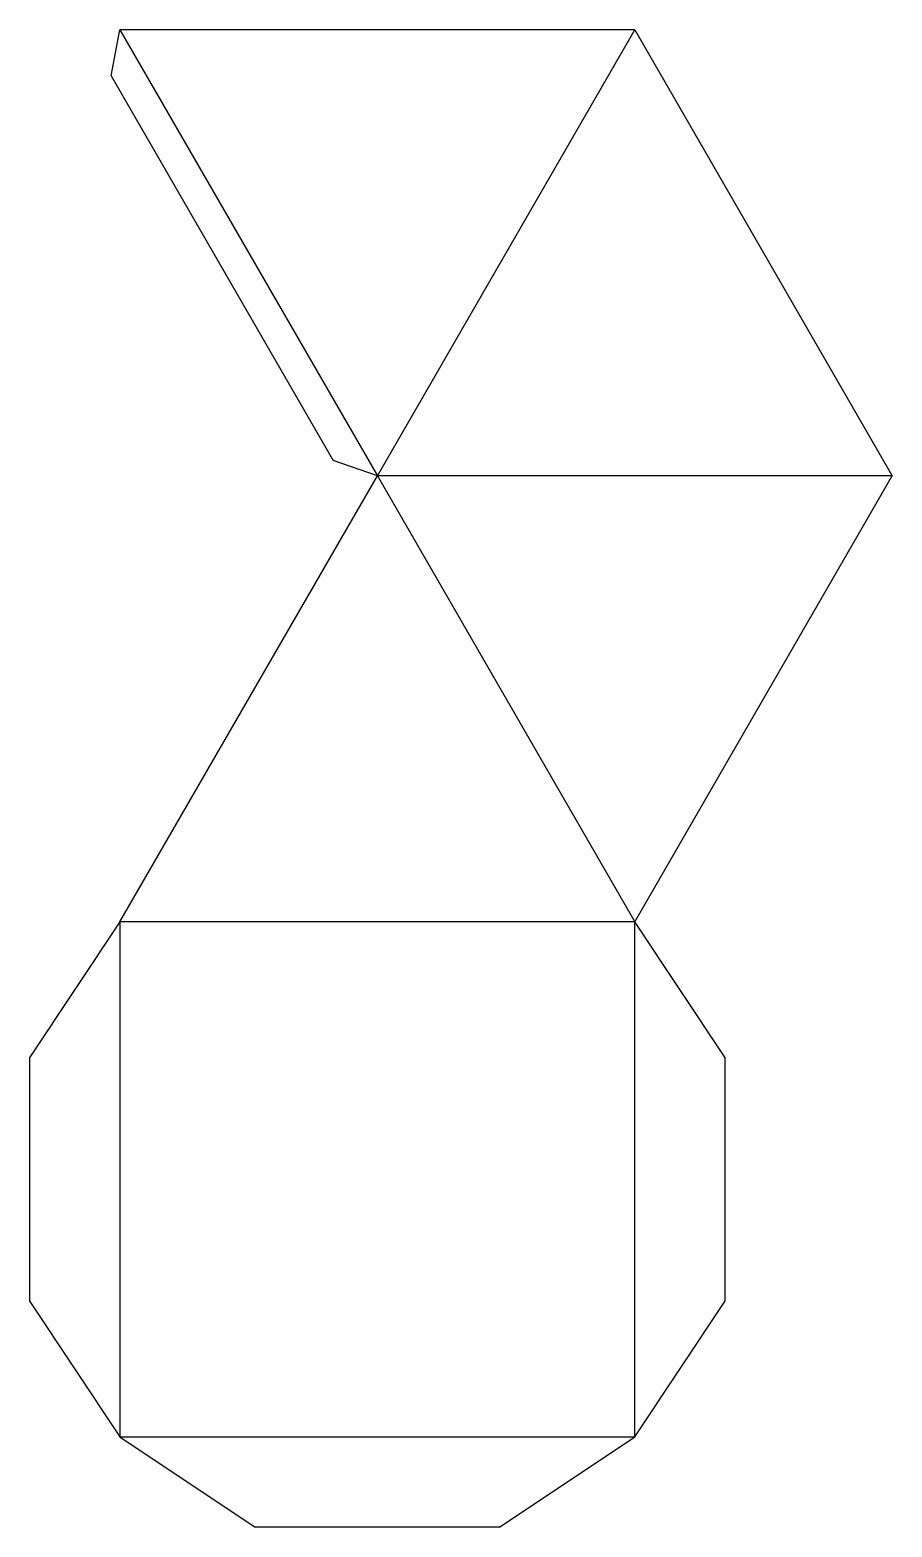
# Model space of a CAD drawing. Header units: inches. Extents: x -7 to 99, y 0 to 185.
import ezdxf

# ---------------------------------------------------------------- set-up
doc = ezdxf.new("R2010")
doc.units = ezdxf.units.IN
doc.header["$MEASUREMENT"] = 0

msp = doc.modelspace()

# ---------------------------------------------------------------- linework, layer by layer
at = {"color": 7}
for p, q in [((2.63, 178.85), (3.72, 184.51)), ((67.19, 184.51), (3.72, 184.51)), ((67.19, 184.51), (98.93, 129.55)), ((2.63, 178.85), (30, 131.43)), ((35.46, 129.55), (30, 131.43)), ((3.72, 74.58), (35.46, 129.55)), ((67.19, 74.58), (98.93, 129.55)), ((3.72, 74.58), (-7.38, 57.9)), ((78.3, 57.9), (67.19, 74.58)), ((-7.38, 27.78), (-7.38, 57.9)), ((78.3, 57.9), (78.3, 27.78)), ((-7.38, 27.78), (3.72, 11.11)), ((67.19, 11.11), (78.3, 27.78)), ((3.72, 11.11), (20.4, 0)), ((50.51, 0), (67.19, 11.11)), ((50.51, 0), (20.4, 0))]:
    msp.add_line(p, q, dxfattribs=at)
at = {"color": 5}
for p, q in [((3.72, 184.51), (35.46, 129.55)), ((35.46, 129.55), (67.19, 184.51)), ((35.46, 129.55), (67.19, 74.58)), ((98.93, 129.55), (35.46, 129.55)), ((67.19, 74.58), (3.72, 74.58)), ((3.72, 74.58), (3.72, 11.11)), ((67.19, 11.11), (67.19, 74.58)), ((3.72, 11.11), (67.19, 11.11))]:
    msp.add_line(p, q, dxfattribs=at)

doc.saveas('drawing.dxf')
